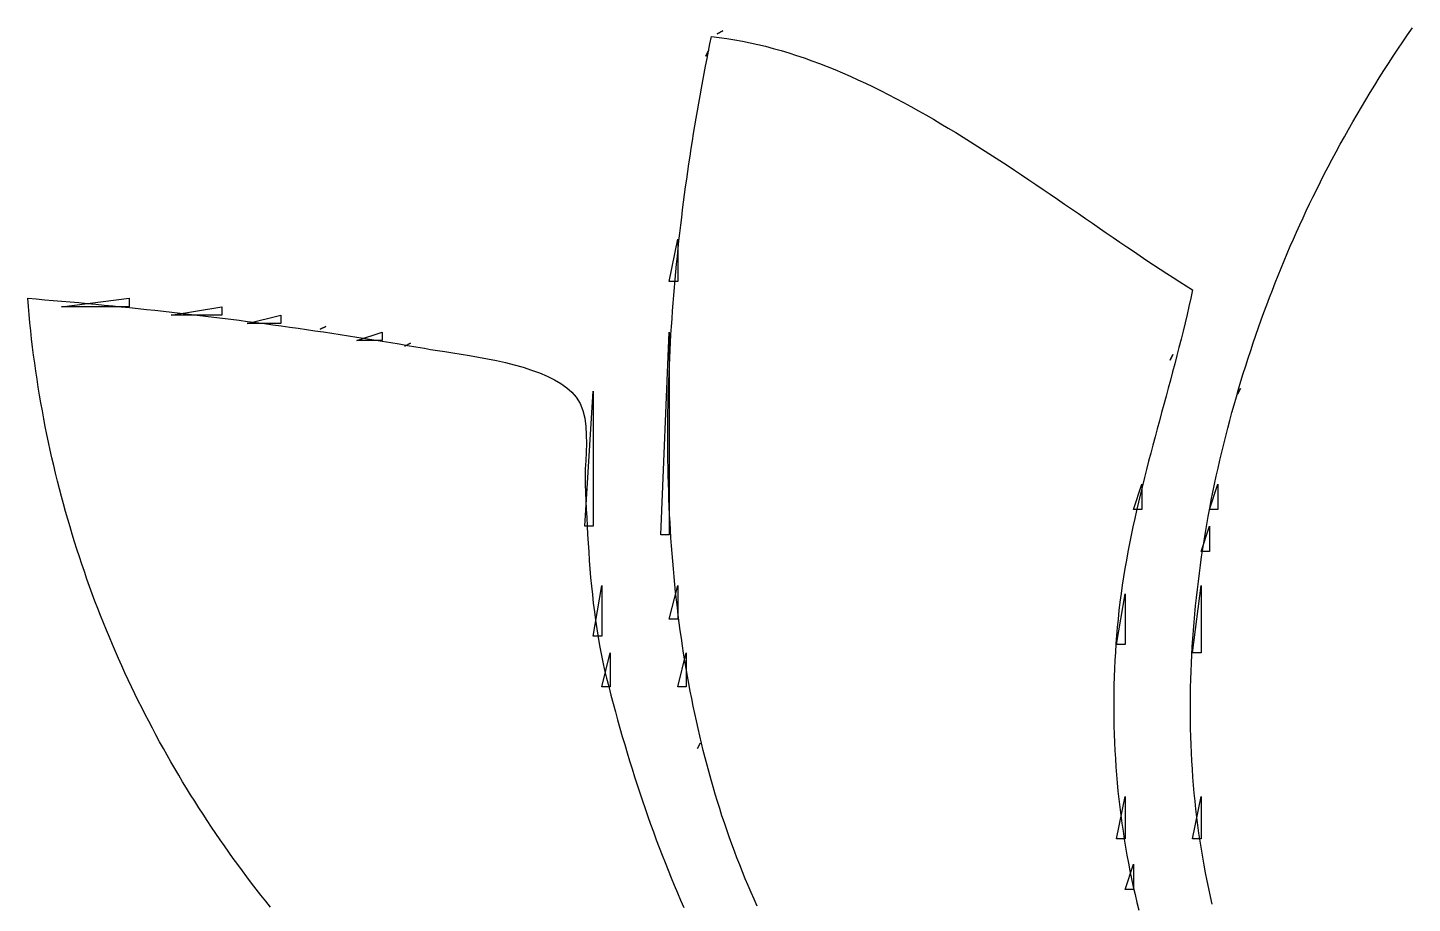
# Model space of a CAD drawing. Header units: millimetres. Extents: x 56222 to 3066687, y -650199 to -121287.
# Drawn here: x 141930.851 to 141933.778, y -185277.004 to -185275.154 of the extents above; entities that cross this region are included whole.
import ezdxf

# ---------------------------------------------------------------- set-up
doc = ezdxf.new("R2010")
doc.units = ezdxf.units.MM
doc.header["$MEASUREMENT"] = 0
doc.layers.add('$TD_AUDIT_GENERATED_(A0BDF17)', color=32, linetype='Continuous', lineweight=30)

msp = doc.modelspace()

# ---------------------------------------------------------------- linework, layer by layer
at = {"layer": '$TD_AUDIT_GENERATED_(A0BDF17)', "linetype": 'Continuous', "lineweight": 25, "ltscale": 2}
for p, q in [((141932.3205, -185275.161, 0.5173), (141932.3086, -185275.1669, 0.5173)), ((141932.3086, -185275.1669, 0.5173), (141932.3205, -185275.161, 0.5173)), ((141933.7682, -185275.1691, 0.5173), (141933.7786, -185275.1542, 0.5173)), ((141932.2904, -185275.2039, 0.5173), (141932.2935, -185275.1883, 0.5173)), ((141932.2935, -185275.1883, 0.5173), (141932.2967, -185275.1729, 0.5173)), ((141932.2967, -185275.1729, 0.5173), (141932.3131, -185275.1747, 0.5173)), ((141932.3131, -185275.1747, 0.5173), (141932.3294, -185275.177, 0.5173)), ((141932.3294, -185275.177, 0.5173), (141932.3458, -185275.1796, 0.5173)), ((141932.3458, -185275.1796, 0.5173), (141932.3621, -185275.1825, 0.5173)), ((141932.3621, -185275.1825, 0.5173), (141932.3785, -185275.1858, 0.5173)), ((141932.3785, -185275.1858, 0.5173), (141932.3948, -185275.1895, 0.5173)), ((141932.3948, -185275.1895, 0.5173), (141932.4112, -185275.1935, 0.5173)), ((141932.4112, -185275.1935, 0.5173), (141932.4275, -185275.1978, 0.5173)), ((141933.7478, -185275.1992, 0.5173), (141933.758, -185275.1841, 0.5173)), ((141933.758, -185275.1841, 0.5173), (141933.7682, -185275.1691, 0.5173)), ((141932.2843, -185275.2351, 0.5173), (141932.2873, -185275.2195, 0.5173)), ((141932.2907, -185275.2026, 0.5173), (141932.2848, -185275.2145, 0.5173)), ((141932.2848, -185275.2145, 0.5173), (141932.2907, -185275.2026, 0.5173)), ((141932.2873, -185275.2195, 0.5173), (141932.2904, -185275.2039, 0.5173)), ((141932.4275, -185275.1978, 0.5173), (141932.4438, -185275.2024, 0.5173)), ((141932.4438, -185275.2024, 0.5173), (141932.4601, -185275.2073, 0.5173)), ((141932.4601, -185275.2073, 0.5173), (141932.4764, -185275.2126, 0.5173)), ((141932.4764, -185275.2126, 0.5173), (141932.4927, -185275.2181, 0.5173)), ((141932.4927, -185275.2181, 0.5173), (141932.5089, -185275.2239, 0.5173)), ((141933.7278, -185275.2295, 0.5173), (141933.7378, -185275.2143, 0.5173)), ((141933.7378, -185275.2143, 0.5173), (141933.7478, -185275.1992, 0.5173)), ((141932.2783, -185275.2665, 0.5173), (141932.2813, -185275.2507, 0.5173)), ((141932.2813, -185275.2507, 0.5173), (141932.2843, -185275.2351, 0.5173)), ((141932.5089, -185275.2239, 0.5173), (141932.5252, -185275.2299, 0.5173)), ((141932.5252, -185275.2299, 0.5173), (141932.5414, -185275.2363, 0.5173)), ((141932.5414, -185275.2363, 0.5173), (141932.5576, -185275.2428, 0.5173)), ((141932.5576, -185275.2428, 0.5173), (141932.5738, -185275.2497, 0.5173)), ((141932.5738, -185275.2497, 0.5173), (141932.5899, -185275.2567, 0.5173)), ((141933.7083, -185275.2601, 0.5173), (141933.718, -185275.2448, 0.5173)), ((141933.718, -185275.2448, 0.5173), (141933.7278, -185275.2295, 0.5173)), ((141932.2754, -185275.2822, 0.5173), (141932.2783, -185275.2665, 0.5173)), ((141932.5899, -185275.2567, 0.5173), (141932.6061, -185275.264, 0.5173)), ((141932.6061, -185275.264, 0.5173), (141932.6222, -185275.2715, 0.5173)), ((141932.6222, -185275.2715, 0.5173), (141932.6383, -185275.2793, 0.5173)), ((141932.6383, -185275.2793, 0.5173), (141932.6543, -185275.2872, 0.5173)), ((141933.6892, -185275.291, 0.5173), (141933.6987, -185275.2755, 0.5173)), ((141933.6987, -185275.2755, 0.5173), (141933.7083, -185275.2601, 0.5173)), ((141932.2698, -185275.3138, 0.5173), (141932.2726, -185275.298, 0.5173)), ((141932.2726, -185275.298, 0.5173), (141932.2754, -185275.2822, 0.5173)), ((141932.6543, -185275.2872, 0.5173), (141932.6703, -185275.2953, 0.5173)), ((141932.6703, -185275.2953, 0.5173), (141932.6863, -185275.3037, 0.5173)), ((141932.6863, -185275.3037, 0.5173), (141932.7023, -185275.3121, 0.5173)), ((141933.6705, -185275.322, 0.5173), (141933.6798, -185275.3065, 0.5173)), ((141933.6798, -185275.3065, 0.5173), (141933.6892, -185275.291, 0.5173)), ((141932.2643, -185275.3456, 0.5173), (141932.267, -185275.3297, 0.5173)), ((141932.267, -185275.3297, 0.5173), (141932.2698, -185275.3138, 0.5173)), ((141932.7023, -185275.3121, 0.5173), (141932.7182, -185275.3208, 0.5173)), ((141932.7182, -185275.3208, 0.5173), (141932.7341, -185275.3296, 0.5173)), ((141932.7341, -185275.3296, 0.5173), (141932.75, -185275.3386, 0.5173)), ((141932.75, -185275.3386, 0.5173), (141932.7658, -185275.3477, 0.5173)), ((141933.6522, -185275.3533, 0.5173), (141933.6613, -185275.3376, 0.5173)), ((141933.6613, -185275.3376, 0.5173), (141933.6705, -185275.322, 0.5173)), ((141932.259, -185275.3775, 0.5173), (141932.2616, -185275.3616, 0.5173)), ((141932.2616, -185275.3616, 0.5173), (141932.2643, -185275.3456, 0.5173)), ((141932.7658, -185275.3477, 0.5173), (141932.7816, -185275.357, 0.5173)), ((141932.7816, -185275.357, 0.5173), (141932.7973, -185275.3664, 0.5173)), ((141932.7973, -185275.3664, 0.5173), (141932.813, -185275.3759, 0.5173)), ((141933.6345, -185275.3847, 0.5173), (141933.6433, -185275.369, 0.5173)), ((141933.6433, -185275.369, 0.5173), (141933.6522, -185275.3533, 0.5173)), ((141932.2539, -185275.4096, 0.5173), (141932.2564, -185275.3935, 0.5173)), ((141932.2564, -185275.3935, 0.5173), (141932.259, -185275.3775, 0.5173)), ((141932.813, -185275.3759, 0.5173), (141932.8287, -185275.3855, 0.5173)), ((141932.8287, -185275.3855, 0.5173), (141932.8443, -185275.3952, 0.5173)), ((141932.8443, -185275.3952, 0.5173), (141932.8599, -185275.405, 0.5173)), ((141933.6258, -185275.4005, 0.5173), (141933.6345, -185275.3847, 0.5173)), ((141932.2491, -185275.4418, 0.5173), (141932.2515, -185275.4257, 0.5173)), ((141932.2515, -185275.4257, 0.5173), (141932.2539, -185275.4096, 0.5173)), ((141932.8599, -185275.405, 0.5173), (141932.8754, -185275.4149, 0.5173)), ((141932.8754, -185275.4149, 0.5173), (141932.8909, -185275.4248, 0.5173)), ((141932.8909, -185275.4248, 0.5173), (141932.9063, -185275.4349, 0.5173)), ((141933.6087, -185275.4322, 0.5173), (141933.6172, -185275.4163, 0.5173)), ((141933.6172, -185275.4163, 0.5173), (141933.6258, -185275.4005, 0.5173)), ((141932.2467, -185275.4579, 0.5173), (141932.2491, -185275.4418, 0.5173)), ((141932.9063, -185275.4349, 0.5173), (141932.9217, -185275.4449, 0.5173)), ((141932.9217, -185275.4449, 0.5173), (141932.937, -185275.4551, 0.5173)), ((141932.937, -185275.4551, 0.5173), (141932.9523, -185275.4653, 0.5173)), ((141933.5921, -185275.464, 0.5173), (141933.6003, -185275.448, 0.5173)), ((141933.6003, -185275.448, 0.5173), (141933.6087, -185275.4322, 0.5173)), ((141932.2422, -185275.4903, 0.5173), (141932.2444, -185275.4741, 0.5173)), ((141932.2444, -185275.4741, 0.5173), (141932.2467, -185275.4579, 0.5173)), ((141932.9523, -185275.4653, 0.5173), (141932.9676, -185275.4755, 0.5173)), ((141932.9676, -185275.4755, 0.5173), (141932.9827, -185275.4857, 0.5173)), ((141932.9827, -185275.4857, 0.5173), (141932.9978, -185275.4959, 0.5173)), ((141933.576, -185275.4959, 0.5173), (141933.584, -185275.4799, 0.5173)), ((141933.584, -185275.4799, 0.5173), (141933.5921, -185275.464, 0.5173)), ((141932.2379, -185275.5228, 0.5173), (141932.24, -185275.5065, 0.5173)), ((141932.24, -185275.5065, 0.5173), (141932.2422, -185275.4903, 0.5173)), ((141932.9978, -185275.4959, 0.5173), (141933.0129, -185275.5062, 0.5173)), ((141933.0129, -185275.5062, 0.5173), (141933.0279, -185275.5165, 0.5173)), ((141933.5611, -185275.5265, 0.5173), (141933.5681, -185275.5119, 0.5173)), ((141933.5681, -185275.5119, 0.5173), (141933.576, -185275.4959, 0.5173)), ((141932.2338, -185275.5554, 0.5173), (141932.2358, -185275.5391, 0.5173)), ((141932.2358, -185275.5391, 0.5173), (141932.2379, -185275.5228, 0.5173)), ((141933.0279, -185275.5165, 0.5173), (141933.0428, -185275.5267, 0.5173)), ((141933.0428, -185275.5267, 0.5173), (141933.0577, -185275.5369, 0.5173)), ((141933.0577, -185275.5369, 0.5173), (141933.0725, -185275.5471, 0.5173)), ((141933.5472, -185275.556, 0.5173), (141933.5541, -185275.5412, 0.5173)), ((141933.5541, -185275.5412, 0.5173), (141933.5611, -185275.5265, 0.5173)), ((141932.23, -185275.588, 0.5173), (141932.2319, -185275.5717, 0.5173)), ((141932.2319, -185275.5717, 0.5173), (141932.2338, -185275.5554, 0.5173)), ((141933.0725, -185275.5471, 0.5173), (141933.0873, -185275.5573, 0.5173)), ((141933.0873, -185275.5573, 0.5173), (141933.102, -185275.5674, 0.5173)), ((141933.102, -185275.5674, 0.5173), (141933.1166, -185275.5775, 0.5173)), ((141933.5335, -185275.5859, 0.5173), (141933.5403, -185275.5709, 0.5173)), ((141933.5403, -185275.5709, 0.5173), (141933.5472, -185275.556, 0.5173)), ((141932.2075, -185275.6903, 0.5173), (141932.2253, -185275.6011, 0.5173)), ((141932.2253, -185275.6011, 0.5173), (141932.2253, -185275.6903, 0.5173)), ((141932.2281, -185275.6044, 0.5173), (141932.23, -185275.588, 0.5173)), ((141933.1166, -185275.5775, 0.5173), (141933.1312, -185275.5875, 0.5173)), ((141933.1312, -185275.5875, 0.5173), (141933.1457, -185275.5974, 0.5173)), ((141933.1457, -185275.5974, 0.5173), (141933.1601, -185275.6073, 0.5173)), ((141933.5202, -185275.6161, 0.5173), (141933.5268, -185275.6009, 0.5173)), ((141933.5268, -185275.6009, 0.5173), (141933.5335, -185275.5859, 0.5173)), ((141932.2247, -185275.6372, 0.5173), (141932.2264, -185275.6208, 0.5173)), ((141932.2264, -185275.6208, 0.5173), (141932.2281, -185275.6044, 0.5173)), ((141933.1601, -185275.6073, 0.5173), (141933.1744, -185275.6171, 0.5173)), ((141933.1744, -185275.6171, 0.5173), (141933.1887, -185275.6267, 0.5173)), ((141933.1887, -185275.6267, 0.5173), (141933.2029, -185275.6363, 0.5173)), ((141933.5072, -185275.6466, 0.5173), (141933.5137, -185275.6313, 0.5173)), ((141933.5137, -185275.6313, 0.5173), (141933.5202, -185275.6161, 0.5173)), ((141932.2215, -185275.6701, 0.5173), (141932.223, -185275.6536, 0.5173)), ((141932.223, -185275.6536, 0.5173), (141932.2247, -185275.6372, 0.5173)), ((141933.2029, -185275.6363, 0.5173), (141933.217, -185275.6458, 0.5173)), ((141933.217, -185275.6458, 0.5173), (141933.2311, -185275.6551, 0.5173)), ((141933.2311, -185275.6551, 0.5173), (141933.2451, -185275.6643, 0.5173)), ((141933.4946, -185275.6775, 0.5173), (141933.5009, -185275.662, 0.5173)), ((141933.5009, -185275.662, 0.5173), (141933.5072, -185275.6466, 0.5173)), ((141932.2253, -185275.6903, 0.5173), (141932.2075, -185275.6903, 0.5173)), ((141932.2185, -185275.703, 0.5173), (141932.2199, -185275.6865, 0.5173)), ((141932.2199, -185275.6865, 0.5173), (141932.2215, -185275.6701, 0.5173)), ((141933.2451, -185275.6643, 0.5173), (141933.2589, -185275.6734, 0.5173)), ((141933.2589, -185275.6734, 0.5173), (141933.2728, -185275.6823, 0.5173)), ((141933.2728, -185275.6823, 0.5173), (141933.2865, -185275.6911, 0.5173)), ((141933.2865, -185275.6911, 0.5173), (141933.3001, -185275.6997, 0.5173)), ((141933.4884, -185275.693, 0.5173), (141933.4946, -185275.6775, 0.5173)), ((141932.2158, -185275.736, 0.5173), (141932.2171, -185275.7195, 0.5173)), ((141932.2171, -185275.7195, 0.5173), (141932.2185, -185275.703, 0.5173)), ((141933.3001, -185275.6997, 0.5173), (141933.3137, -185275.7081, 0.5173)), ((141933.3137, -185275.7081, 0.5173), (141933.3099, -185275.7256, 0.5173)), ((141933.4762, -185275.7243, 0.5173), (141933.4823, -185275.7086, 0.5173)), ((141933.4823, -185275.7086, 0.5173), (141933.4884, -185275.693, 0.5173)), ((141930.8529, -185275.7432, 0.5173), (141930.8514, -185275.726, 0.5173)), ((141930.8514, -185275.726, 0.5173), (141930.8695, -185275.7274, 0.5173)), ((141930.8544, -185275.7605, 0.5173), (141930.8529, -185275.7432, 0.5173)), ((141930.8695, -185275.7274, 0.5173), (141930.8875, -185275.7289, 0.5173)), ((141930.8875, -185275.7289, 0.5173), (141930.9055, -185275.7304, 0.5173)), ((141930.9055, -185275.7304, 0.5173), (141930.9235, -185275.7319, 0.5173)), ((141930.9228, -185275.7438, 0.5173), (141931.0656, -185275.726, 0.5173)), ((141931.0656, -185275.7438, 0.5173), (141930.9228, -185275.7438, 0.5173)), ((141930.9235, -185275.7319, 0.5173), (141930.9414, -185275.7335, 0.5173)), ((141930.9414, -185275.7335, 0.5173), (141930.9594, -185275.7351, 0.5173)), ((141930.9594, -185275.7351, 0.5173), (141930.9773, -185275.7368, 0.5173)), ((141930.9773, -185275.7368, 0.5173), (141930.9953, -185275.7385, 0.5173)), ((141930.9953, -185275.7385, 0.5173), (141931.0132, -185275.7402, 0.5173)), ((141931.0132, -185275.7402, 0.5173), (141931.0311, -185275.7419, 0.5173)), ((141931.0311, -185275.7419, 0.5173), (141931.049, -185275.7437, 0.5173)), ((141931.049, -185275.7437, 0.5173), (141931.0668, -185275.7455, 0.5173)), ((141931.0656, -185275.726, 0.5173), (141931.0656, -185275.7438, 0.5173)), ((141931.0668, -185275.7455, 0.5173), (141931.0847, -185275.7474, 0.5173)), ((141931.0847, -185275.7474, 0.5173), (141931.1026, -185275.7493, 0.5173)), ((141931.1026, -185275.7493, 0.5173), (141931.1204, -185275.7512, 0.5173)), ((141931.1548, -185275.7617, 0.5173), (141931.2618, -185275.7438, 0.5173)), ((141931.2618, -185275.7438, 0.5173), (141931.2618, -185275.7617, 0.5173)), ((141932.2146, -185275.7525, 0.5173), (141932.2158, -185275.736, 0.5173)), ((141933.306, -185275.7431, 0.5173), (141933.302, -185275.7605, 0.5173)), ((141933.3099, -185275.7256, 0.5173), (141933.306, -185275.7431, 0.5173)), ((141933.4644, -185275.7559, 0.5173), (141933.4703, -185275.7401, 0.5173)), ((141933.4703, -185275.7401, 0.5173), (141933.4762, -185275.7243, 0.5173)), ((141930.8561, -185275.7776, 0.5173), (141930.8544, -185275.7605, 0.5173)), ((141930.8579, -185275.7948, 0.5173), (141930.8561, -185275.7776, 0.5173)), ((141931.1204, -185275.7512, 0.5173), (141931.1383, -185275.7532, 0.5173)), ((141931.1383, -185275.7532, 0.5173), (141931.1561, -185275.7552, 0.5173)), ((141931.2618, -185275.7617, 0.5173), (141931.1548, -185275.7617, 0.5173)), ((141931.1561, -185275.7552, 0.5173), (141931.1739, -185275.7572, 0.5173)), ((141931.1739, -185275.7572, 0.5173), (141931.1918, -185275.7592, 0.5173)), ((141931.1918, -185275.7592, 0.5173), (141931.2096, -185275.7613, 0.5173)), ((141931.2096, -185275.7613, 0.5173), (141931.2274, -185275.7635, 0.5173)), ((141931.2274, -185275.7635, 0.5173), (141931.2452, -185275.7657, 0.5173)), ((141931.2452, -185275.7657, 0.5173), (141931.263, -185275.7679, 0.5173)), ((141931.263, -185275.7679, 0.5173), (141931.2808, -185275.7701, 0.5173)), ((141931.2808, -185275.7701, 0.5173), (141931.2986, -185275.7724, 0.5173)), ((141931.2986, -185275.7724, 0.5173), (141931.3164, -185275.7747, 0.5173)), ((141931.3154, -185275.7795, 0.5173), (141931.3867, -185275.7617, 0.5173)), ((141931.3164, -185275.7747, 0.5173), (141931.3342, -185275.777, 0.5173)), ((141931.3342, -185275.777, 0.5173), (141931.3519, -185275.7794, 0.5173)), ((141931.3867, -185275.7617, 0.5173), (141931.3867, -185275.7795, 0.5173)), ((141932.2123, -185275.7856, 0.5173), (141932.2134, -185275.769, 0.5173)), ((141932.2134, -185275.769, 0.5173), (141932.2146, -185275.7525, 0.5173)), ((141933.2978, -185275.7779, 0.5173), (141933.2936, -185275.7952, 0.5173)), ((141933.302, -185275.7605, 0.5173), (141933.2978, -185275.7779, 0.5173)), ((141933.453, -185275.7878, 0.5173), (141933.4587, -185275.7718, 0.5173)), ((141933.4587, -185275.7718, 0.5173), (141933.4644, -185275.7559, 0.5173)), ((141930.8598, -185275.8119, 0.5173), (141930.8579, -185275.7948, 0.5173)), ((141931.3867, -185275.7795, 0.5173), (141931.3154, -185275.7795, 0.5173)), ((141931.3519, -185275.7794, 0.5173), (141931.3697, -185275.7818, 0.5173)), ((141931.3697, -185275.7818, 0.5173), (141931.3875, -185275.7843, 0.5173)), ((141931.3875, -185275.7843, 0.5173), (141931.4053, -185275.7868, 0.5173)), ((141931.4053, -185275.7868, 0.5173), (141931.4231, -185275.7893, 0.5173)), ((141931.4231, -185275.7893, 0.5173), (141931.4408, -185275.7919, 0.5173)), ((141931.4408, -185275.7919, 0.5173), (141931.4586, -185275.7945, 0.5173)), ((141931.4586, -185275.7945, 0.5173), (141931.4764, -185275.7971, 0.5173)), ((141931.4819, -185275.7854, 0.5173), (141931.47, -185275.7914, 0.5173)), ((141931.47, -185275.7914, 0.5173), (141931.4819, -185275.7854, 0.5173)), ((141931.4764, -185275.7971, 0.5173), (141931.4942, -185275.7998, 0.5173)), ((141931.4942, -185275.7998, 0.5173), (141931.512, -185275.8025, 0.5173)), ((141931.512, -185275.8025, 0.5173), (141931.5298, -185275.8052, 0.5173)), ((141931.5298, -185275.8052, 0.5173), (141931.5475, -185275.808, 0.5173)), ((141931.5473, -185275.8152, 0.5173), (141931.6008, -185275.7973, 0.5173)), ((141931.5475, -185275.808, 0.5173), (141931.5653, -185275.8108, 0.5173)), ((141931.6008, -185275.7973, 0.5173), (141931.6008, -185275.8152, 0.5173)), ((141932.1896, -185276.2256, 0.5173), (141932.2075, -185275.7973, 0.5173)), ((141932.2075, -185275.7973, 0.5173), (141932.2075, -185276.2256, 0.5173)), ((141932.2103, -185275.8187, 0.5173), (141932.2112, -185275.8021, 0.5173)), ((141932.2112, -185275.8021, 0.5173), (141932.2123, -185275.7856, 0.5173)), ((141933.2936, -185275.7952, 0.5173), (141933.2893, -185275.8126, 0.5173)), ((141933.4419, -185275.8199, 0.5173), (141933.4474, -185275.8038, 0.5173)), ((141933.4474, -185275.8038, 0.5173), (141933.453, -185275.7878, 0.5173)), ((141930.8618, -185275.8289, 0.5173), (141930.8598, -185275.8119, 0.5173)), ((141930.864, -185275.846, 0.5173), (141930.8618, -185275.8289, 0.5173)), ((141931.6008, -185275.8152, 0.5173), (141931.5473, -185275.8152, 0.5173)), ((141931.5653, -185275.8108, 0.5173), (141931.5831, -185275.8137, 0.5173)), ((141931.5831, -185275.8137, 0.5173), (141931.6009, -185275.8166, 0.5173)), ((141931.6009, -185275.8166, 0.5173), (141931.6187, -185275.8195, 0.5173)), ((141931.6187, -185275.8195, 0.5173), (141931.6366, -185275.8225, 0.5173)), ((141931.6366, -185275.8225, 0.5173), (141931.6544, -185275.8255, 0.5173)), ((141931.6603, -185275.8211, 0.5173), (141931.6484, -185275.8271, 0.5173)), ((141931.6484, -185275.8271, 0.5173), (141931.6603, -185275.8211, 0.5173)), ((141931.6544, -185275.8255, 0.5173), (141931.6722, -185275.8285, 0.5173)), ((141931.6722, -185275.8285, 0.5173), (141931.69, -185275.8316, 0.5173)), ((141931.69, -185275.8316, 0.5173), (141931.7032, -185275.8338, 0.5173)), ((141931.7032, -185275.8338, 0.5173), (141931.7177, -185275.836, 0.5173)), ((141931.7177, -185275.836, 0.5173), (141931.7333, -185275.8384, 0.5173)), ((141932.2085, -185275.8518, 0.5173), (141932.2094, -185275.8353, 0.5173)), ((141932.2094, -185275.8353, 0.5173), (141932.2103, -185275.8187, 0.5173)), ((141933.2849, -185275.8298, 0.5173), (141933.2805, -185275.8471, 0.5173)), ((141933.2893, -185275.8126, 0.5173), (141933.2849, -185275.8298, 0.5173)), ((141933.4312, -185275.8523, 0.5173), (141933.4365, -185275.8361, 0.5173)), ((141933.4365, -185275.8361, 0.5173), (141933.4419, -185275.8199, 0.5173)), ((141930.8663, -185275.8629, 0.5173), (141930.864, -185275.846, 0.5173)), ((141930.8687, -185275.8799, 0.5173), (141930.8663, -185275.8629, 0.5173)), ((141931.7333, -185275.8384, 0.5173), (141931.75, -185275.841, 0.5173)), ((141931.75, -185275.841, 0.5173), (141931.7675, -185275.8437, 0.5173)), ((141931.7675, -185275.8437, 0.5173), (141931.7856, -185275.8467, 0.5173)), ((141931.7856, -185275.8467, 0.5173), (141931.8042, -185275.85, 0.5173)), ((141931.8042, -185275.85, 0.5173), (141931.8232, -185275.8536, 0.5173)), ((141931.8232, -185275.8536, 0.5173), (141931.8422, -185275.8575, 0.5173)), ((141931.8422, -185275.8575, 0.5173), (141931.8612, -185275.8618, 0.5173)), ((141931.8612, -185275.8618, 0.5173), (141931.88, -185275.8665, 0.5173)), ((141931.88, -185275.8665, 0.5173), (141931.8984, -185275.8718, 0.5173)), ((141932.2078, -185275.8684, 0.5173), (141932.2085, -185275.8518, 0.5173)), ((141933.2721, -185275.8449, 0.5173), (141933.2661, -185275.8568, 0.5173)), ((141933.2661, -185275.8568, 0.5173), (141933.2721, -185275.8449, 0.5173)), ((141933.276, -185275.8643, 0.5173), (141933.2714, -185275.8815, 0.5173)), ((141933.2805, -185275.8471, 0.5173), (141933.276, -185275.8643, 0.5173)), ((141933.426, -185275.8686, 0.5173), (141933.4312, -185275.8523, 0.5173)), ((141930.8712, -185275.8967, 0.5173), (141930.8687, -185275.8799, 0.5173)), ((141931.8984, -185275.8718, 0.5173), (141931.9163, -185275.8775, 0.5173)), ((141931.9163, -185275.8775, 0.5173), (141931.9334, -185275.8837, 0.5173)), ((141931.9334, -185275.8837, 0.5173), (141931.9496, -185275.8906, 0.5173)), ((141931.9496, -185275.8906, 0.5173), (141931.9647, -185275.898, 0.5173)), ((141932.2065, -185275.9016, 0.5173), (141932.2071, -185275.885, 0.5173)), ((141932.2071, -185275.885, 0.5173), (141932.2078, -185275.8684, 0.5173)), ((141933.2714, -185275.8815, 0.5173), (141933.2668, -185275.8987, 0.5173)), ((141933.4159, -185275.9013, 0.5173), (141933.4209, -185275.8849, 0.5173)), ((141933.4209, -185275.8849, 0.5173), (141933.426, -185275.8686, 0.5173)), ((141930.8738, -185275.9136, 0.5173), (141930.8712, -185275.8967, 0.5173)), ((141930.8766, -185275.9304, 0.5173), (141930.8738, -185275.9136, 0.5173)), ((141931.9647, -185275.898, 0.5173), (141931.9785, -185275.9061, 0.5173)), ((141931.9785, -185275.9061, 0.5173), (141931.9909, -185275.9149, 0.5173)), ((141931.9909, -185275.9149, 0.5173), (141932.0017, -185275.9245, 0.5173)), ((141932.0017, -185275.9245, 0.5173), (141932.0107, -185275.9348, 0.5173)), ((141932.029, -185276.2077, 0.5173), (141932.0469, -185275.9222, 0.5173)), ((141932.0469, -185275.9222, 0.5173), (141932.0469, -185276.2077, 0.5173)), ((141932.2055, -185275.9347, 0.5173), (141932.206, -185275.9181, 0.5173)), ((141932.206, -185275.9181, 0.5173), (141932.2065, -185275.9016, 0.5173)), ((141933.2622, -185275.9159, 0.5173), (141933.2576, -185275.9331, 0.5173)), ((141933.2668, -185275.8987, 0.5173), (141933.2622, -185275.9159, 0.5173)), ((141933.4062, -185275.9342, 0.5173), (141933.411, -185275.9178, 0.5173)), ((141933.4148, -185275.9163, 0.5173), (141933.4089, -185275.9282, 0.5173)), ((141933.4089, -185275.9282, 0.5173), (141933.4148, -185275.9163, 0.5173)), ((141933.411, -185275.9178, 0.5173), (141933.4159, -185275.9013, 0.5173)), ((141930.8794, -185275.9471, 0.5173), (141930.8766, -185275.9304, 0.5173)), ((141930.8824, -185275.9638, 0.5173), (141930.8794, -185275.9471, 0.5173)), ((141932.0107, -185275.9348, 0.5173), (141932.0189, -185275.9482, 0.5173)), ((141932.0189, -185275.9482, 0.5173), (141932.0248, -185275.9632, 0.5173)), ((141932.2048, -185275.9679, 0.5173), (141932.2051, -185275.9513, 0.5173)), ((141932.2051, -185275.9513, 0.5173), (141932.2055, -185275.9347, 0.5173)), ((141933.2529, -185275.9503, 0.5173), (141933.2483, -185275.9674, 0.5173)), ((141933.2576, -185275.9331, 0.5173), (141933.2529, -185275.9503, 0.5173)), ((141933.3968, -185275.9674, 0.5173), (141933.4014, -185275.9508, 0.5173)), ((141933.4014, -185275.9508, 0.5173), (141933.4062, -185275.9342, 0.5173)), ((141930.8855, -185275.9805, 0.5173), (141930.8824, -185275.9638, 0.5173)), ((141930.8887, -185275.9971, 0.5173), (141930.8855, -185275.9805, 0.5173)), ((141932.0248, -185275.9632, 0.5173), (141932.0288, -185275.9795, 0.5173)), ((141932.0288, -185275.9795, 0.5173), (141932.0311, -185275.9967, 0.5173)), ((141932.2046, -185275.9845, 0.5173), (141932.2048, -185275.9679, 0.5173)), ((141933.2483, -185275.9674, 0.5173), (141933.2436, -185275.9846, 0.5173)), ((141933.3879, -185276.0007, 0.5173), (141933.3923, -185275.984, 0.5173)), ((141933.3923, -185275.984, 0.5173), (141933.3968, -185275.9674, 0.5173)), ((141930.8921, -185276.0137, 0.5173), (141930.8887, -185275.9971, 0.5173)), ((141932.0311, -185275.9967, 0.5173), (141932.0322, -185276.0146, 0.5173)), ((141932.2044, -185276.0176, 0.5173), (141932.2045, -185276.0011, 0.5173)), ((141932.2045, -185276.0011, 0.5173), (141932.2046, -185275.9845, 0.5173)), ((141933.239, -185276.0017, 0.5173), (141933.2344, -185276.0189, 0.5173)), ((141933.2436, -185275.9846, 0.5173), (141933.239, -185276.0017, 0.5173)), ((141933.3837, -185276.0174, 0.5173), (141933.3879, -185276.0007, 0.5173)), ((141930.8955, -185276.0302, 0.5173), (141930.8921, -185276.0137, 0.5173)), ((141930.8991, -185276.0467, 0.5173), (141930.8955, -185276.0302, 0.5173)), ((141932.0323, -185276.0329, 0.5173), (141932.0317, -185276.0511, 0.5173)), ((141932.0322, -185276.0146, 0.5173), (141932.0323, -185276.0329, 0.5173)), ((141932.2044, -185276.0342, 0.5173), (141932.2044, -185276.0176, 0.5173)), ((141932.2045, -185276.0508, 0.5173), (141932.2044, -185276.0342, 0.5173)), ((141933.2298, -185276.0361, 0.5173), (141933.2253, -185276.0532, 0.5173)), ((141933.2344, -185276.0189, 0.5173), (141933.2298, -185276.0361, 0.5173)), ((141933.3754, -185276.051, 0.5173), (141933.3795, -185276.0342, 0.5173)), ((141933.3795, -185276.0342, 0.5173), (141933.3837, -185276.0174, 0.5173)), ((141930.9028, -185276.0631, 0.5173), (141930.8991, -185276.0467, 0.5173)), ((141930.9066, -185276.0795, 0.5173), (141930.9028, -185276.0631, 0.5173)), ((141932.0309, -185276.0692, 0.5173), (141932.03, -185276.0866, 0.5173)), ((141932.0317, -185276.0511, 0.5173), (141932.0309, -185276.0692, 0.5173)), ((141932.2047, -185276.0673, 0.5173), (141932.2045, -185276.0508, 0.5173)), ((141932.205, -185276.0839, 0.5173), (141932.2047, -185276.0673, 0.5173)), ((141933.2208, -185276.0704, 0.5173), (141933.2163, -185276.0877, 0.5173)), ((141933.2253, -185276.0532, 0.5173), (141933.2208, -185276.0704, 0.5173)), ((141933.3676, -185276.0847, 0.5173), (141933.3714, -185276.0678, 0.5173)), ((141933.3714, -185276.0678, 0.5173), (141933.3754, -185276.051, 0.5173)), ((141930.9105, -185276.0958, 0.5173), (141930.9066, -185276.0795, 0.5173)), ((141930.9145, -185276.1121, 0.5173), (141930.9105, -185276.0958, 0.5173)), ((141932.03, -185276.0866, 0.5173), (141932.0296, -185276.1032, 0.5173)), ((141932.2053, -185276.1004, 0.5173), (141932.205, -185276.0839, 0.5173)), ((141932.2057, -185276.117, 0.5173), (141932.2053, -185276.1004, 0.5173)), ((141933.2163, -185276.0877, 0.5173), (141933.212, -185276.1049, 0.5173)), ((141933.3638, -185276.1017, 0.5173), (141933.3676, -185276.0847, 0.5173)), ((141930.9186, -185276.1283, 0.5173), (141930.9145, -185276.1121, 0.5173)), ((141930.9229, -185276.1445, 0.5173), (141930.9186, -185276.1283, 0.5173)), ((141932.0296, -185276.1032, 0.5173), (141932.0298, -185276.1185, 0.5173)), ((141932.0298, -185276.1185, 0.5173), (141932.0305, -185276.136, 0.5173)), ((141932.2063, -185276.1335, 0.5173), (141932.2057, -185276.117, 0.5173)), ((141933.1888, -185276.172, 0.5173), (141933.2067, -185276.1185, 0.5173)), ((141933.2077, -185276.1221, 0.5173), (141933.2035, -185276.1394, 0.5173)), ((141933.2067, -185276.1185, 0.5173), (141933.2067, -185276.172, 0.5173)), ((141933.212, -185276.1049, 0.5173), (141933.2077, -185276.1221, 0.5173)), ((141933.3494, -185276.172, 0.5173), (141933.3672, -185276.1185, 0.5173)), ((141933.3567, -185276.1356, 0.5173), (141933.3602, -185276.1186, 0.5173)), ((141933.3602, -185276.1186, 0.5173), (141933.3638, -185276.1017, 0.5173)), ((141933.3672, -185276.1185, 0.5173), (141933.3672, -185276.172, 0.5173)), ((141930.9272, -185276.1606, 0.5173), (141930.9229, -185276.1445, 0.5173)), ((141932.0305, -185276.136, 0.5173), (141932.0313, -185276.1537, 0.5173)), ((141932.0313, -185276.1537, 0.5173), (141932.0321, -185276.1715, 0.5173)), ((141932.2069, -185276.15, 0.5173), (141932.2063, -185276.1335, 0.5173)), ((141932.2075, -185276.1665, 0.5173), (141932.2069, -185276.15, 0.5173)), ((141933.1993, -185276.1567, 0.5173), (141933.1953, -185276.1741, 0.5173)), ((141933.2035, -185276.1394, 0.5173), (141933.1993, -185276.1567, 0.5173)), ((141933.35, -185276.1697, 0.5173), (141933.3533, -185276.1526, 0.5173)), ((141933.3533, -185276.1526, 0.5173), (141933.3567, -185276.1356, 0.5173)), ((141930.9317, -185276.1767, 0.5173), (141930.9272, -185276.1606, 0.5173)), ((141930.9362, -185276.1927, 0.5173), (141930.9317, -185276.1767, 0.5173)), ((141932.0321, -185276.1715, 0.5173), (141932.033, -185276.1894, 0.5173)), ((141932.2083, -185276.183, 0.5173), (141932.2075, -185276.1665, 0.5173)), ((141932.2092, -185276.1994, 0.5173), (141932.2083, -185276.183, 0.5173)), ((141933.2067, -185276.172, 0.5173), (141933.1888, -185276.172, 0.5173)), ((141933.1953, -185276.1741, 0.5173), (141933.1914, -185276.1915, 0.5173)), ((141933.3438, -185276.2038, 0.5173), (141933.3469, -185276.1867, 0.5173)), ((141933.3469, -185276.1867, 0.5173), (141933.35, -185276.1697, 0.5173)), ((141933.3672, -185276.172, 0.5173), (141933.3494, -185276.172, 0.5173)), ((141930.9409, -185276.2087, 0.5173), (141930.9362, -185276.1927, 0.5173)), ((141930.9457, -185276.2246, 0.5173), (141930.9409, -185276.2087, 0.5173)), ((141932.0469, -185276.2077, 0.5173), (141932.029, -185276.2077, 0.5173)), ((141932.033, -185276.1894, 0.5173), (141932.0339, -185276.2073, 0.5173)), ((141932.0339, -185276.2073, 0.5173), (141932.0349, -185276.2253, 0.5173)), ((141932.2101, -185276.2159, 0.5173), (141932.2092, -185276.1994, 0.5173)), ((141932.2112, -185276.2323, 0.5173), (141932.2101, -185276.2159, 0.5173)), ((141933.1876, -185276.2089, 0.5173), (141933.1839, -185276.2264, 0.5173)), ((141933.1914, -185276.1915, 0.5173), (141933.1876, -185276.2089, 0.5173)), ((141933.3315, -185276.2612, 0.5173), (141933.3494, -185276.2077, 0.5173)), ((141933.3409, -185276.2209, 0.5173), (141933.3438, -185276.2038, 0.5173)), ((141933.3494, -185276.2077, 0.5173), (141933.3494, -185276.2612, 0.5173)), ((141930.9506, -185276.2405, 0.5173), (141930.9457, -185276.2246, 0.5173)), ((141930.9556, -185276.2563, 0.5173), (141930.9506, -185276.2405, 0.5173)), ((141932.0349, -185276.2253, 0.5173), (141932.036, -185276.2434, 0.5173)), ((141932.036, -185276.2434, 0.5173), (141932.0372, -185276.2615, 0.5173)), ((141932.2075, -185276.2256, 0.5173), (141932.1896, -185276.2256, 0.5173)), ((141932.2123, -185276.2487, 0.5173), (141932.2112, -185276.2323, 0.5173)), ((141933.1804, -185276.2439, 0.5173), (141933.177, -185276.2614, 0.5173)), ((141933.1839, -185276.2264, 0.5173), (141933.1804, -185276.2439, 0.5173)), ((141933.3354, -185276.2553, 0.5173), (141933.3381, -185276.2381, 0.5173)), ((141933.3381, -185276.2381, 0.5173), (141933.3409, -185276.2209, 0.5173)), ((141930.9608, -185276.2721, 0.5173), (141930.9556, -185276.2563, 0.5173)), ((141930.966, -185276.2878, 0.5173), (141930.9608, -185276.2721, 0.5173)), ((141932.0372, -185276.2615, 0.5173), (141932.0385, -185276.2797, 0.5173)), ((141932.2135, -185276.2651, 0.5173), (141932.2123, -185276.2487, 0.5173)), ((141932.2148, -185276.2815, 0.5173), (141932.2135, -185276.2651, 0.5173)), ((141933.177, -185276.2614, 0.5173), (141933.1738, -185276.279, 0.5173)), ((141933.3304, -185276.2896, 0.5173), (141933.3328, -185276.2724, 0.5173)), ((141933.3494, -185276.2612, 0.5173), (141933.3315, -185276.2612, 0.5173)), ((141933.3328, -185276.2724, 0.5173), (141933.3354, -185276.2553, 0.5173)), ((141930.9713, -185276.3035, 0.5173), (141930.966, -185276.2878, 0.5173)), ((141930.9768, -185276.3191, 0.5173), (141930.9713, -185276.3035, 0.5173)), ((141932.0385, -185276.2797, 0.5173), (141932.0399, -185276.2978, 0.5173)), ((141932.0399, -185276.2978, 0.5173), (141932.0414, -185276.316, 0.5173)), ((141932.2162, -185276.2979, 0.5173), (141932.2148, -185276.2815, 0.5173)), ((141932.2177, -185276.3142, 0.5173), (141932.2162, -185276.2979, 0.5173)), ((141933.1707, -185276.2967, 0.5173), (141933.1678, -185276.3144, 0.5173)), ((141933.1738, -185276.279, 0.5173), (141933.1707, -185276.2967, 0.5173)), ((141933.3281, -185276.3069, 0.5173), (141933.3304, -185276.2896, 0.5173)), ((141930.9823, -185276.3347, 0.5173), (141930.9768, -185276.3191, 0.5173)), ((141930.988, -185276.3502, 0.5173), (141930.9823, -185276.3347, 0.5173)), ((141932.0414, -185276.316, 0.5173), (141932.0431, -185276.3341, 0.5173)), ((141932.0431, -185276.3341, 0.5173), (141932.045, -185276.3522, 0.5173)), ((141932.0469, -185276.4397, 0.5173), (141932.0647, -185276.3326, 0.5173)), ((141932.0647, -185276.3326, 0.5173), (141932.0647, -185276.4397, 0.5173)), ((141932.2075, -185276.404, 0.5173), (141932.2253, -185276.3326, 0.5173)), ((141932.2193, -185276.3305, 0.5173), (141932.2177, -185276.3142, 0.5173)), ((141932.221, -185276.3468, 0.5173), (141932.2193, -185276.3305, 0.5173)), ((141932.2253, -185276.3326, 0.5173), (141932.2253, -185276.404, 0.5173)), ((141933.1651, -185276.3322, 0.5173), (141933.1626, -185276.35, 0.5173)), ((141933.1678, -185276.3144, 0.5173), (141933.1651, -185276.3322, 0.5173)), ((141933.3137, -185276.4754, 0.5173), (141933.3315, -185276.3326, 0.5173)), ((141933.3239, -185276.3413, 0.5173), (141933.3259, -185276.3241, 0.5173)), ((141933.3259, -185276.3241, 0.5173), (141933.3281, -185276.3069, 0.5173)), ((141933.3315, -185276.3326, 0.5173), (141933.3315, -185276.4754, 0.5173)), ((141930.9937, -185276.3657, 0.5173), (141930.988, -185276.3502, 0.5173)), ((141932.045, -185276.3522, 0.5173), (141932.047, -185276.3703, 0.5173)), ((141932.2228, -185276.3631, 0.5173), (141932.221, -185276.3468, 0.5173)), ((141932.2246, -185276.3793, 0.5173), (141932.2228, -185276.3631, 0.5173)), ((141933.1531, -185276.4575, 0.5173), (141933.171, -185276.3505, 0.5173)), ((141933.1626, -185276.35, 0.5173), (141933.1602, -185276.368, 0.5173)), ((141933.171, -185276.3505, 0.5173), (141933.171, -185276.4575, 0.5173)), ((141933.3201, -185276.3759, 0.5173), (141933.3219, -185276.3586, 0.5173)), ((141933.3219, -185276.3586, 0.5173), (141933.3239, -185276.3413, 0.5173)), ((141930.9996, -185276.3811, 0.5173), (141930.9937, -185276.3657, 0.5173)), ((141931.0056, -185276.3964, 0.5173), (141930.9996, -185276.3811, 0.5173)), ((141932.047, -185276.3703, 0.5173), (141932.0492, -185276.3883, 0.5173)), ((141932.0492, -185276.3883, 0.5173), (141932.0516, -185276.4063, 0.5173)), ((141932.2266, -185276.3955, 0.5173), (141932.2246, -185276.3793, 0.5173)), ((141933.1581, -185276.3859, 0.5173), (141933.1562, -185276.404, 0.5173)), ((141933.1602, -185276.368, 0.5173), (141933.1581, -185276.3859, 0.5173)), ((141933.3169, -185276.4104, 0.5173), (141933.3185, -185276.3931, 0.5173)), ((141933.3185, -185276.3931, 0.5173), (141933.3201, -185276.3759, 0.5173)), ((141931.0116, -185276.4117, 0.5173), (141931.0056, -185276.3964, 0.5173)), ((141931.0178, -185276.4269, 0.5173), (141931.0116, -185276.4117, 0.5173)), ((141932.0516, -185276.4063, 0.5173), (141932.0542, -185276.4242, 0.5173)), ((141932.2253, -185276.404, 0.5173), (141932.2075, -185276.404, 0.5173)), ((141932.2287, -185276.4117, 0.5173), (141932.2266, -185276.3955, 0.5173)), ((141932.2308, -185276.4278, 0.5173), (141932.2287, -185276.4117, 0.5173)), ((141933.1545, -185276.4214, 0.5173), (141933.153, -185276.4388, 0.5173)), ((141933.1562, -185276.404, 0.5173), (141933.1545, -185276.4214, 0.5173)), ((141933.3155, -185276.4277, 0.5173), (141933.3169, -185276.4104, 0.5173)), ((141931.0241, -185276.4421, 0.5173), (141931.0178, -185276.4269, 0.5173)), ((141931.0305, -185276.4572, 0.5173), (141931.0241, -185276.4421, 0.5173)), ((141932.0647, -185276.4397, 0.5173), (141932.0469, -185276.4397, 0.5173)), ((141932.0542, -185276.4242, 0.5173), (141932.0571, -185276.4419, 0.5173)), ((141932.0571, -185276.4419, 0.5173), (141932.0602, -185276.4596, 0.5173)), ((141932.2331, -185276.444, 0.5173), (141932.2308, -185276.4278, 0.5173)), ((141932.2355, -185276.46, 0.5173), (141932.2331, -185276.444, 0.5173)), ((141933.153, -185276.4388, 0.5173), (141933.1517, -185276.4563, 0.5173)), ((141933.3131, -185276.4623, 0.5173), (141933.3143, -185276.445, 0.5173)), ((141933.3143, -185276.445, 0.5173), (141933.3155, -185276.4277, 0.5173)), ((141931.037, -185276.4723, 0.5173), (141931.0305, -185276.4572, 0.5173)), ((141931.0436, -185276.4873, 0.5173), (141931.037, -185276.4723, 0.5173)), ((141932.0602, -185276.4596, 0.5173), (141932.0635, -185276.4771, 0.5173)), ((141932.0635, -185276.4771, 0.5173), (141932.0671, -185276.4945, 0.5173)), ((141932.0647, -185276.5467, 0.5173), (141932.0826, -185276.4754, 0.5173)), ((141932.0826, -185276.4754, 0.5173), (141932.0826, -185276.5467, 0.5173)), ((141932.2253, -185276.5467, 0.5173), (141932.2432, -185276.4754, 0.5173)), ((141932.2379, -185276.4761, 0.5173), (141932.2355, -185276.46, 0.5173)), ((141932.2405, -185276.4921, 0.5173), (141932.2379, -185276.4761, 0.5173)), ((141932.2432, -185276.4754, 0.5173), (141932.2432, -185276.5467, 0.5173)), ((141933.1505, -185276.4737, 0.5173), (141933.1495, -185276.4911, 0.5173)), ((141933.1517, -185276.4563, 0.5173), (141933.1505, -185276.4737, 0.5173)), ((141933.171, -185276.4575, 0.5173), (141933.1531, -185276.4575, 0.5173)), ((141933.3113, -185276.4968, 0.5173), (141933.3121, -185276.4795, 0.5173)), ((141933.3121, -185276.4795, 0.5173), (141933.3131, -185276.4623, 0.5173)), ((141933.3315, -185276.4754, 0.5173), (141933.3137, -185276.4754, 0.5173)), ((141931.0502, -185276.5023, 0.5173), (141931.0436, -185276.4873, 0.5173)), ((141931.057, -185276.5172, 0.5173), (141931.0502, -185276.5023, 0.5173)), ((141932.0671, -185276.4945, 0.5173), (141932.0709, -185276.5118, 0.5173)), ((141932.2432, -185276.5081, 0.5173), (141932.2405, -185276.4921, 0.5173)), ((141932.2459, -185276.5241, 0.5173), (141932.2432, -185276.5081, 0.5173)), ((141933.1487, -185276.5085, 0.5173), (141933.148, -185276.5258, 0.5173)), ((141933.1495, -185276.4911, 0.5173), (141933.1487, -185276.5085, 0.5173)), ((141933.3106, -185276.5141, 0.5173), (141933.3113, -185276.4968, 0.5173)), ((141931.0639, -185276.532, 0.5173), (141931.057, -185276.5172, 0.5173)), ((141931.0709, -185276.5468, 0.5173), (141931.0639, -185276.532, 0.5173)), ((141932.0709, -185276.5118, 0.5173), (141932.0751, -185276.5289, 0.5173)), ((141932.0751, -185276.5289, 0.5173), (141932.0796, -185276.5466, 0.5173)), ((141932.2488, -185276.54, 0.5173), (141932.2459, -185276.5241, 0.5173)), ((141932.2518, -185276.5559, 0.5173), (141932.2488, -185276.54, 0.5173)), ((141933.148, -185276.5258, 0.5173), (141933.1475, -185276.5432, 0.5173)), ((141933.3096, -185276.5486, 0.5173), (141933.31, -185276.5314, 0.5173)), ((141933.31, -185276.5314, 0.5173), (141933.3106, -185276.5141, 0.5173)), ((141931.078, -185276.5615, 0.5173), (141931.0709, -185276.5468, 0.5173)), ((141931.0852, -185276.5762, 0.5173), (141931.078, -185276.5615, 0.5173)), ((141932.0826, -185276.5467, 0.5173), (141932.0647, -185276.5467, 0.5173)), ((141932.0796, -185276.5466, 0.5173), (141932.0842, -185276.5643, 0.5173)), ((141932.0842, -185276.5643, 0.5173), (141932.0889, -185276.5819, 0.5173)), ((141932.2432, -185276.5467, 0.5173), (141932.2253, -185276.5467, 0.5173)), ((141932.2549, -185276.5717, 0.5173), (141932.2518, -185276.5559, 0.5173)), ((141933.1472, -185276.5605, 0.5173), (141933.147, -185276.5779, 0.5173)), ((141933.1475, -185276.5432, 0.5173), (141933.1472, -185276.5605, 0.5173)), ((141933.3091, -185276.5832, 0.5173), (141933.3093, -185276.5659, 0.5173)), ((141933.3093, -185276.5659, 0.5173), (141933.3096, -185276.5486, 0.5173)), ((141931.0925, -185276.5908, 0.5173), (141931.0852, -185276.5762, 0.5173)), ((141931.0998, -185276.6053, 0.5173), (141931.0925, -185276.5908, 0.5173)), ((141932.0889, -185276.5819, 0.5173), (141932.0936, -185276.5995, 0.5173)), ((141932.2581, -185276.5875, 0.5173), (141932.2549, -185276.5717, 0.5173)), ((141932.2614, -185276.6033, 0.5173), (141932.2581, -185276.5875, 0.5173)), ((141933.147, -185276.5779, 0.5173), (141933.147, -185276.5952, 0.5173)), ((141933.147, -185276.5952, 0.5173), (141933.1472, -185276.6125, 0.5173)), ((141933.3091, -185276.6004, 0.5173), (141933.3091, -185276.5832, 0.5173)), ((141931.1073, -185276.6198, 0.5173), (141931.0998, -185276.6053, 0.5173)), ((141931.1149, -185276.6343, 0.5173), (141931.1073, -185276.6198, 0.5173)), ((141932.0936, -185276.5995, 0.5173), (141932.0984, -185276.6169, 0.5173)), ((141932.0984, -185276.6169, 0.5173), (141932.1033, -185276.6343, 0.5173)), ((141932.2648, -185276.619, 0.5173), (141932.2614, -185276.6033, 0.5173)), ((141932.2683, -185276.6347, 0.5173), (141932.2648, -185276.619, 0.5173)), ((141933.1472, -185276.6125, 0.5173), (141933.1475, -185276.6298, 0.5173)), ((141933.3092, -185276.6176, 0.5173), (141933.3091, -185276.6004, 0.5173)), ((141933.3095, -185276.6348, 0.5173), (141933.3092, -185276.6176, 0.5173)), ((141931.1226, -185276.6486, 0.5173), (141931.1149, -185276.6343, 0.5173)), ((141931.1303, -185276.6629, 0.5173), (141931.1226, -185276.6486, 0.5173)), ((141932.1033, -185276.6343, 0.5173), (141932.1083, -185276.6517, 0.5173)), ((141932.1083, -185276.6517, 0.5173), (141932.1133, -185276.6689, 0.5173)), ((141932.2719, -185276.6503, 0.5173), (141932.2683, -185276.6347, 0.5173)), ((141932.2756, -185276.6659, 0.5173), (141932.2719, -185276.6503, 0.5173)), ((141933.1475, -185276.6298, 0.5173), (141933.148, -185276.647, 0.5173)), ((141933.148, -185276.647, 0.5173), (141933.1486, -185276.6643, 0.5173)), ((141933.31, -185276.652, 0.5173), (141933.3095, -185276.6348, 0.5173)), ((141933.3106, -185276.6692, 0.5173), (141933.31, -185276.652, 0.5173)), ((141931.1382, -185276.6772, 0.5173), (141931.1303, -185276.6629, 0.5173)), ((141931.1462, -185276.6914, 0.5173), (141931.1382, -185276.6772, 0.5173)), ((141932.1133, -185276.6689, 0.5173), (141932.1184, -185276.6861, 0.5173)), ((141932.1184, -185276.6861, 0.5173), (141932.1236, -185276.7032, 0.5173)), ((141932.2729, -185276.6657, 0.5173), (141932.2669, -185276.6776, 0.5173)), ((141932.2669, -185276.6776, 0.5173), (141932.2729, -185276.6657, 0.5173)), ((141932.2794, -185276.6815, 0.5173), (141932.2756, -185276.6659, 0.5173)), ((141932.2834, -185276.697, 0.5173), (141932.2794, -185276.6815, 0.5173)), ((141933.1486, -185276.6643, 0.5173), (141933.1494, -185276.6815, 0.5173)), ((141933.1494, -185276.6815, 0.5173), (141933.1504, -185276.6987, 0.5173)), ((141933.3113, -185276.6863, 0.5173), (141933.3106, -185276.6692, 0.5173)), ((141933.3122, -185276.7035, 0.5173), (141933.3113, -185276.6863, 0.5173)), ((141931.1542, -185276.7055, 0.5173), (141931.1462, -185276.6914, 0.5173)), ((141931.1624, -185276.7195, 0.5173), (141931.1542, -185276.7055, 0.5173)), ((141932.1236, -185276.7032, 0.5173), (141932.1289, -185276.7202, 0.5173)), ((141932.2874, -185276.7124, 0.5173), (141932.2834, -185276.697, 0.5173)), ((141932.2916, -185276.7279, 0.5173), (141932.2874, -185276.7124, 0.5173)), ((141933.1504, -185276.6987, 0.5173), (141933.1515, -185276.7159, 0.5173)), ((141933.1515, -185276.7159, 0.5173), (141933.1529, -185276.733, 0.5173)), ((141933.3132, -185276.7206, 0.5173), (141933.3122, -185276.7035, 0.5173)), ((141931.1706, -185276.7335, 0.5173), (141931.1624, -185276.7195, 0.5173)), ((141931.179, -185276.7475, 0.5173), (141931.1706, -185276.7335, 0.5173)), ((141932.1289, -185276.7202, 0.5173), (141932.1342, -185276.7372, 0.5173)), ((141932.1342, -185276.7372, 0.5173), (141932.1396, -185276.754, 0.5173)), ((141932.2959, -185276.7432, 0.5173), (141932.2916, -185276.7279, 0.5173)), ((141932.3003, -185276.7585, 0.5173), (141932.2959, -185276.7432, 0.5173)), ((141933.1529, -185276.733, 0.5173), (141933.1543, -185276.7501, 0.5173)), ((141933.3144, -185276.7377, 0.5173), (141933.3132, -185276.7206, 0.5173)), ((141933.3157, -185276.7547, 0.5173), (141933.3144, -185276.7377, 0.5173)), ((141931.1874, -185276.7613, 0.5173), (141931.179, -185276.7475, 0.5173)), ((141931.1959, -185276.7751, 0.5173), (141931.1874, -185276.7613, 0.5173)), ((141932.1396, -185276.754, 0.5173), (141932.1452, -185276.7708, 0.5173)), ((141932.1452, -185276.7708, 0.5173), (141932.1508, -185276.7876, 0.5173)), ((141932.3048, -185276.7738, 0.5173), (141932.3003, -185276.7585, 0.5173)), ((141932.3094, -185276.789, 0.5173), (141932.3048, -185276.7738, 0.5173)), ((141933.1543, -185276.7501, 0.5173), (141933.156, -185276.7672, 0.5173)), ((141933.156, -185276.7672, 0.5173), (141933.1577, -185276.7842, 0.5173)), ((141933.3172, -185276.7718, 0.5173), (141933.3157, -185276.7547, 0.5173)), ((141933.3189, -185276.7887, 0.5173), (141933.3172, -185276.7718, 0.5173)), ((141931.2045, -185276.7889, 0.5173), (141931.1959, -185276.7751, 0.5173)), ((141931.2132, -185276.8026, 0.5173), (141931.2045, -185276.7889, 0.5173)), ((141931.222, -185276.8162, 0.5173), (141931.2132, -185276.8026, 0.5173)), ((141932.1508, -185276.7876, 0.5173), (141932.1564, -185276.8042, 0.5173)), ((141932.3142, -185276.8041, 0.5173), (141932.3094, -185276.789, 0.5173)), ((141933.1531, -185276.8679, 0.5173), (141933.171, -185276.7787, 0.5173)), ((141933.1577, -185276.7842, 0.5173), (141933.1597, -185276.8012, 0.5173)), ((141933.1597, -185276.8012, 0.5173), (141933.1618, -185276.8182, 0.5173)), ((141933.171, -185276.7787, 0.5173), (141933.171, -185276.8679, 0.5173)), ((141933.3137, -185276.8679, 0.5173), (141933.3315, -185276.7787, 0.5173)), ((141933.3207, -185276.8057, 0.5173), (141933.3189, -185276.7887, 0.5173)), ((141933.3315, -185276.7787, 0.5173), (141933.3315, -185276.8679, 0.5173)), ((141931.2309, -185276.8297, 0.5173), (141931.222, -185276.8162, 0.5173)), ((141931.2399, -185276.8432, 0.5173), (141931.2309, -185276.8297, 0.5173)), ((141932.1564, -185276.8042, 0.5173), (141932.1622, -185276.8208, 0.5173)), ((141932.1622, -185276.8208, 0.5173), (141932.1681, -185276.8372, 0.5173)), ((141932.319, -185276.8192, 0.5173), (141932.3142, -185276.8041, 0.5173)), ((141932.324, -185276.8343, 0.5173), (141932.319, -185276.8192, 0.5173)), ((141933.1618, -185276.8182, 0.5173), (141933.1641, -185276.8352, 0.5173)), ((141933.3227, -185276.8227, 0.5173), (141933.3207, -185276.8057, 0.5173)), ((141933.3248, -185276.8395, 0.5173), (141933.3227, -185276.8227, 0.5173)), ((141931.2489, -185276.8566, 0.5173), (141931.2399, -185276.8432, 0.5173)), ((141931.2581, -185276.87, 0.5173), (141931.2489, -185276.8566, 0.5173)), ((141932.1681, -185276.8372, 0.5173), (141932.174, -185276.8537, 0.5173)), ((141932.174, -185276.8537, 0.5173), (141932.18, -185276.87, 0.5173)), ((141932.3291, -185276.8493, 0.5173), (141932.324, -185276.8343, 0.5173)), ((141932.3343, -185276.8642, 0.5173), (141932.3291, -185276.8493, 0.5173)), ((141933.1641, -185276.8352, 0.5173), (141933.1666, -185276.8521, 0.5173)), ((141933.1666, -185276.8521, 0.5173), (141933.1692, -185276.869, 0.5173)), ((141933.3271, -185276.8564, 0.5173), (141933.3248, -185276.8395, 0.5173)), ((141933.3296, -185276.8732, 0.5173), (141933.3271, -185276.8564, 0.5173)), ((141931.2673, -185276.8832, 0.5173), (141931.2581, -185276.87, 0.5173)), ((141931.2767, -185276.8965, 0.5173), (141931.2673, -185276.8832, 0.5173)), ((141932.18, -185276.87, 0.5173), (141932.1861, -185276.8862, 0.5173)), ((141932.1861, -185276.8862, 0.5173), (141932.1924, -185276.9024, 0.5173)), ((141932.3397, -185276.8791, 0.5173), (141932.3343, -185276.8642, 0.5173)), ((141932.3451, -185276.8939, 0.5173), (141932.3397, -185276.8791, 0.5173)), ((141933.171, -185276.8679, 0.5173), (141933.1531, -185276.8679, 0.5173)), ((141933.1692, -185276.869, 0.5173), (141933.1719, -185276.8858, 0.5173)), ((141933.1719, -185276.8858, 0.5173), (141933.1749, -185276.9026, 0.5173)), ((141933.3315, -185276.8679, 0.5173), (141933.3137, -185276.8679, 0.5173)), ((141933.3322, -185276.89, 0.5173), (141933.3296, -185276.8732, 0.5173)), ((141933.335, -185276.9068, 0.5173), (141933.3322, -185276.89, 0.5173)), ((141931.2861, -185276.9096, 0.5173), (141931.2767, -185276.8965, 0.5173)), ((141931.2956, -185276.9227, 0.5173), (141931.2861, -185276.9096, 0.5173)), ((141932.1924, -185276.9024, 0.5173), (141932.1987, -185276.9185, 0.5173)), ((141932.1987, -185276.9185, 0.5173), (141932.2051, -185276.9345, 0.5173)), ((141932.3507, -185276.9086, 0.5173), (141932.3451, -185276.8939, 0.5173)), ((141932.3564, -185276.9233, 0.5173), (141932.3507, -185276.9086, 0.5173)), ((141933.1749, -185276.9026, 0.5173), (141933.178, -185276.9194, 0.5173)), ((141933.178, -185276.9194, 0.5173), (141933.1812, -185276.9361, 0.5173)), ((141933.338, -185276.9235, 0.5173), (141933.335, -185276.9068, 0.5173)), ((141931.3052, -185276.9357, 0.5173), (141931.2956, -185276.9227, 0.5173)), ((141931.3149, -185276.9487, 0.5173), (141931.3052, -185276.9357, 0.5173)), ((141931.3246, -185276.9615, 0.5173), (141931.3149, -185276.9487, 0.5173)), ((141932.2051, -185276.9345, 0.5173), (141932.2115, -185276.9504, 0.5173)), ((141932.3622, -185276.9379, 0.5173), (141932.3564, -185276.9233, 0.5173)), ((141932.3682, -185276.9525, 0.5173), (141932.3622, -185276.9379, 0.5173)), ((141933.171, -185276.9749, 0.5173), (141933.1888, -185276.9214, 0.5173)), ((141933.1812, -185276.9361, 0.5173), (141933.1847, -185276.9527, 0.5173)), ((141933.1888, -185276.9214, 0.5173), (141933.1888, -185276.9749, 0.5173)), ((141933.3411, -185276.9401, 0.5173), (141933.338, -185276.9235, 0.5173)), ((141933.3444, -185276.9567, 0.5173), (141933.3411, -185276.9401, 0.5173)), ((141931.3345, -185276.9743, 0.5173), (141931.3246, -185276.9615, 0.5173)), ((141931.3444, -185276.9871, 0.5173), (141931.3345, -185276.9743, 0.5173)), ((141932.2115, -185276.9504, 0.5173), (141932.2181, -185276.9663, 0.5173)), ((141932.2181, -185276.9663, 0.5173), (141932.2248, -185276.982, 0.5173)), ((141932.3742, -185276.967, 0.5173), (141932.3682, -185276.9525, 0.5173)), ((141932.3804, -185276.9814, 0.5173), (141932.3742, -185276.967, 0.5173)), ((141933.1888, -185276.9749, 0.5173), (141933.171, -185276.9749, 0.5173)), ((141933.1847, -185276.9527, 0.5173), (141933.1882, -185276.9694, 0.5173)), ((141933.1882, -185276.9694, 0.5173), (141933.192, -185276.9859, 0.5173)), ((141933.3478, -185276.9733, 0.5173), (141933.3444, -185276.9567, 0.5173)), ((141933.3514, -185276.9898, 0.5173), (141933.3478, -185276.9733, 0.5173)), ((141931.3545, -185276.9998, 0.5173), (141931.3444, -185276.9871, 0.5173)), ((141931.3646, -185277.0124, 0.5173), (141931.3545, -185276.9998, 0.5173)), ((141932.2248, -185276.982, 0.5173), (141932.2316, -185276.9977, 0.5173)), ((141932.2316, -185276.9977, 0.5173), (141932.2385, -185277.0133, 0.5173)), ((141932.3867, -185276.9958, 0.5173), (141932.3804, -185276.9814, 0.5173)), ((141932.3932, -185277.0101, 0.5173), (141932.3867, -185276.9958, 0.5173)), ((141933.192, -185276.9859, 0.5173), (141933.1959, -185277.0025, 0.5173)), ((141933.1959, -185277.0025, 0.5173), (141933.2, -185277.019, 0.5173)), ((141933.3552, -185277.0063, 0.5173), (141933.3514, -185276.9898, 0.5173))]:
    msp.add_line(p, q, dxfattribs=at)

doc.saveas('drawing.dxf')
